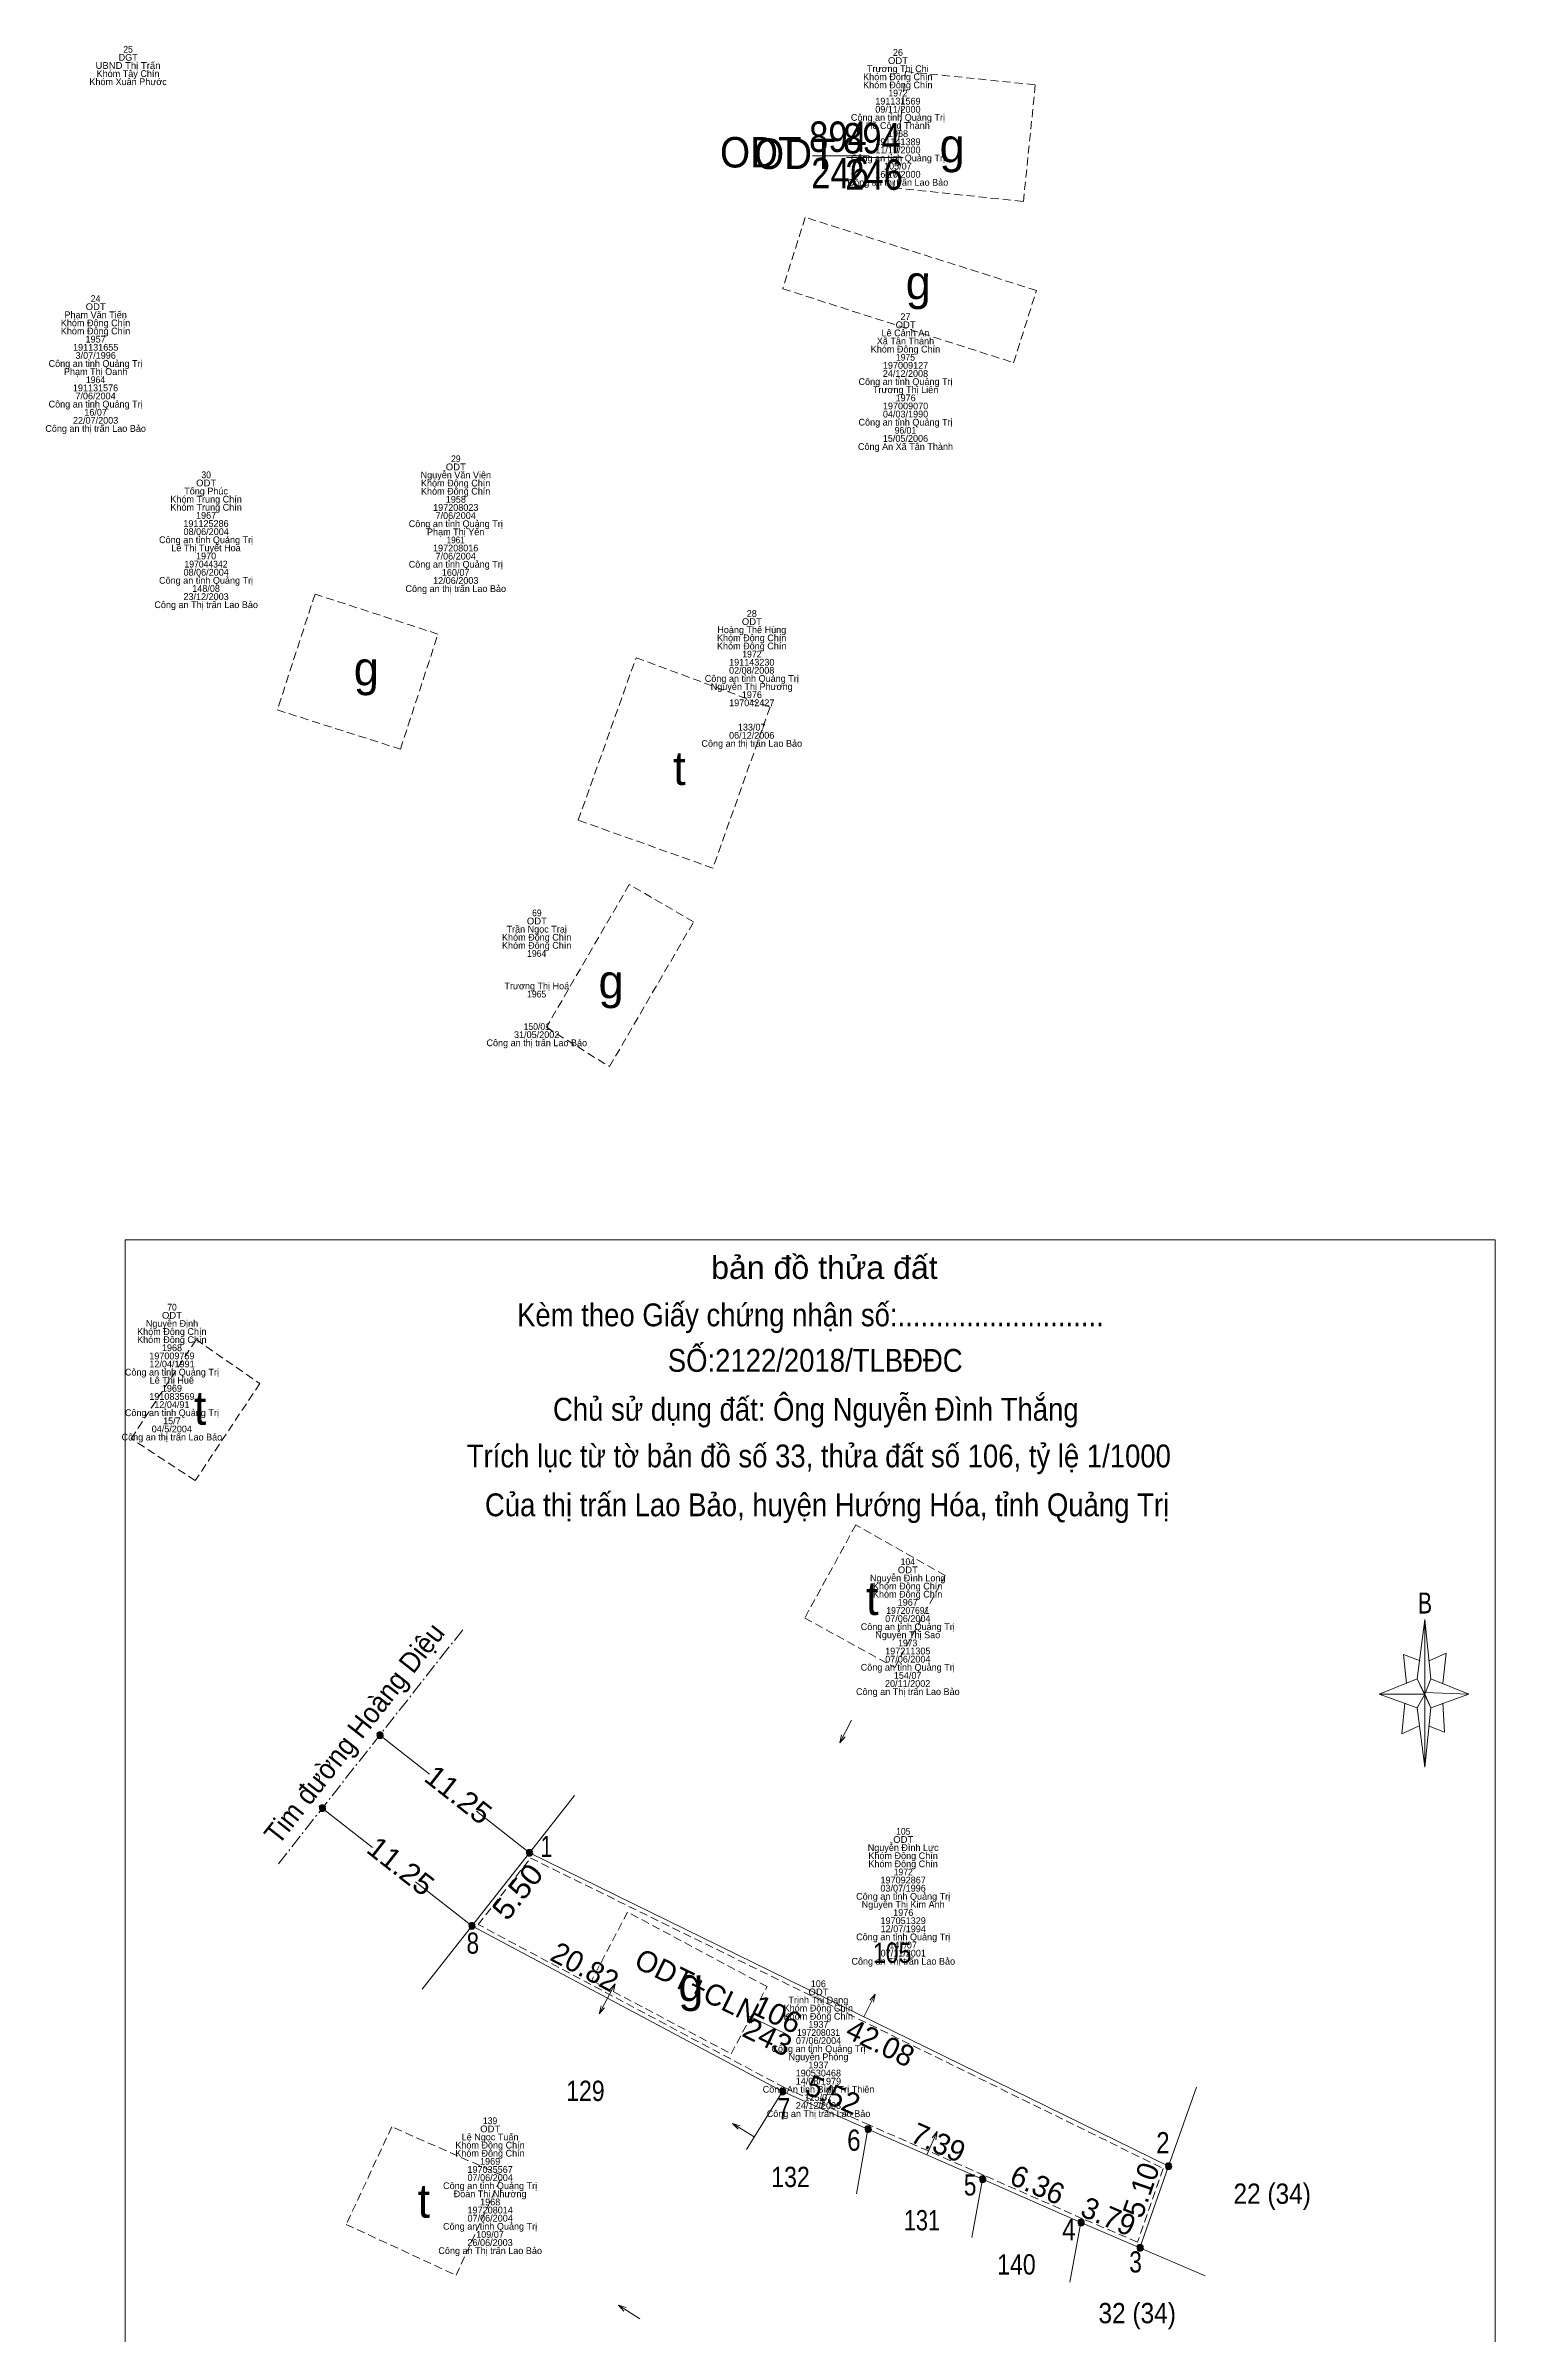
# Model space of a CAD drawing. Header units: metres. Extents: x 537497 to 538033, y 1836993 to 1837512.
# Drawn here: x 537945.2 to 538030.9, y 1837368.1 to 1837503.4 of the extents above; entities that cross this region are included whole.
import ezdxf
from ezdxf.enums import TextEntityAlignment as Align

# ---------------------------------------------------------------- set-up
doc = ezdxf.new("R2010")
doc.units = ezdxf.units.M
doc.header["$LTSCALE"] = 0.16
doc.linetypes.add('DOT_DASHED', pattern=[7.7, 5, -1.2, 0.3, -1.2])
doc.linetypes.add('MEDIUM_DASHED', pattern=[4.5, 3, -1.5])
for name, color, linetype, lineweight in [('1', 7, 'MEDIUM_DASHED', 13), ('10', 7, 'Continuous', 13), ('14', 7, 'MEDIUM_DASHED', 13), ('16', 7, 'Continuous', 13), ('17', 7, 'Continuous', 13), ('5', 7, 'Continuous', 13), ('63', 7, 'MEDIUM_DASHED', 13)]:
    doc.layers.add(name, color=color, linetype=linetype, lineweight=lineweight)
doc.layers.add('15', color=7, linetype='Continuous')

msp = doc.modelspace()

# ---------------------------------------------------------------- hatches: boundary and pattern name
at = {"layer": '63'}
for points in [[(537965.12, 1837403.48, 1), (537964.72, 1837403.48, 1)], [(537961.72, 1837399.17, 1), (537961.32, 1837399.17, 1)], [(537973.96, 1837396.53, 1), (537973.56, 1837396.53, 1)], [(537970.56, 1837392.21, 1), (537970.16, 1837392.21, 1)], [(537988.93, 1837382.42, 1), (537988.53, 1837382.42, 1)], [(537993.98, 1837380.2, 1), (537993.58, 1837380.2, 1)], [(538011.74, 1837378, 1), (538011.34, 1837378, 1)], [(538000.75, 1837377.23, 1), (538000.35, 1837377.23, 1)], [(538006.57, 1837374.67, 1), (538006.17, 1837374.67, 1)], [(538010.06, 1837373.18, 1), (538009.66, 1837373.18, 1)]]:
    msp.add_hatch(color=256, dxfattribs=at).paths.add_polyline_path(points)

# ---------------------------------------------------------------- linework, layer by layer
at = {"layer": '1'}
msp.add_lwpolyline([(537973.83, 1837396.22), (538011.23, 1837377.87), (538009.71, 1837373.52), (538006.47, 1837374.9), (538000.65, 1837377.46), (537993.88, 1837380.43), (537988.84, 1837382.65), (537970.74, 1837392.29)], close=True, dxfattribs=at)
at = {"layer": '10'}
for p, q in [((537973.76, 1837396.53), (538011.54, 1837378)), ((537988.73, 1837382.42), (537986.59, 1837379)), ((537988.73, 1837382.42), (537993.78, 1837380.2)), ((538013.21, 1837382.67), (538011.54, 1837378)), ((537993.78, 1837380.2), (537993.11, 1837376.38)), ((537993.78, 1837380.2), (538000.55, 1837377.23)), ((537999.92, 1837373.79), (538000.55, 1837377.23)), ((538000.55, 1837377.23), (538006.37, 1837374.67)), ((538011.54, 1837378), (538009.86, 1837373.18)), ((538006.37, 1837374.67), (538005.72, 1837371.14)), ((538006.37, 1837374.67), (538013.72, 1837371.53))]:
    msp.add_line(p, q, dxfattribs=at)
at = {"layer": '14', "linetype": 'Continuous'}
for p, q in [((537990.49, 1837496.86), (537993.84, 1837496.86)), ((537992.5, 1837496.77), (537995.85, 1837496.77))]:
    msp.add_line(p, q, dxfattribs=at)
at = {"layer": '14'}
for p, q in [((537990.07, 1837493.22), (537988.74, 1837489)), ((538003.74, 1837488.9), (537990.07, 1837493.22)), ((537988.74, 1837489), (538002.39, 1837484.63)), ((538002.39, 1837484.63), (538003.74, 1837488.9)), ((537979.67, 1837453.78), (537974.77, 1837445.34)), ((537983.47, 1837451.57), (537979.67, 1837453.78))]:
    msp.add_line(p, q, dxfattribs=at)
for points in [[(537996, 1837501.84), (537995.3, 1837494.97), (538002.97, 1837494.16)], [(537996, 1837501.84), (538003.67, 1837501.06), (538002.97, 1837494.16)], [(537974.77, 1837445.34), (537978.5, 1837443.01), (537983.47, 1837451.57)]]:
    msp.add_lwpolyline(points, dxfattribs=at)
for points in [[(537961.09, 1837470.95), (537958.86, 1837464.1), (537966.14, 1837461.78), (537968.36, 1837468.58)], [(537980.07, 1837467.19), (537987.99, 1837464.26), (537984.61, 1837454.75), (537976.65, 1837457.58)], [(537954.06, 1837426.87), (537957.83, 1837424.28), (537954.01, 1837418.54), (537950.23, 1837421.02)], [(537998.34, 1837412.92), (537993.06, 1837415.92), (537990.04, 1837410.41), (537995.36, 1837407.49)], [(537979.56, 1837393.03), (537977.45, 1837389), (537985.69, 1837384.65), (537987.81, 1837388.62)], [(537972.15, 1837377.46), (537965.63, 1837380.33), (537962.93, 1837374.56), (537969.43, 1837371.56)]]:
    msp.add_lwpolyline(points, close=True, dxfattribs=at)
at = {"layer": '16'}
for p, q in [((537992.12, 1837403.04), (537992.22, 1837403.51)), ((537978.83, 1837388.78), (537977.89, 1837387.02)), ((537978.83, 1837388.78), (537978.52, 1837388.45)), ((537978.83, 1837388.78), (537978.73, 1837388.34)), ((537994.2, 1837388.17), (537994.11, 1837387.71)), ((537977.89, 1837387.02), (537978, 1837387.48)), ((537977.89, 1837387.02), (537978.21, 1837387.36)), ((537991.6, 1837382.8), (537991.53, 1837382.32)), ((537985.78, 1837380.53), (537986.23, 1837380.39)), ((537997.87, 1837380.05), (537997.79, 1837379.57)), ((537979.03, 1837369.79), (537979.49, 1837369.65))]:
    msp.add_line(p, q, dxfattribs=at)
for points in [[(537992.81, 1837404.37), (537992.12, 1837403.04), (537992.43, 1837403.39)], [(537993.54, 1837386.83), (537994.2, 1837388.17), (537993.89, 1837387.82)], [(537991, 1837381.42), (537991.6, 1837382.8), (537991.31, 1837382.43)], [(537987.05, 1837379.74), (537985.78, 1837380.53), (537986.1, 1837380.19)], [(537997.26, 1837378.67), (537997.87, 1837380.05), (537997.57, 1837379.68)], [(537980.3, 1837368.99), (537979.03, 1837369.79), (537979.35, 1837369.44)]]:
    msp.add_lwpolyline(points, dxfattribs=at)
at = {"layer": '17'}
for p, q in [((537964.92, 1837403.48), (537967.85, 1837401.18)), ((537976.43, 1837399.92), (537973.76, 1837396.53)), ((537961.52, 1837399.17), (537964.49, 1837396.84)), ((537970.63, 1837398.99), (537973.76, 1837396.53)), ((537973.76, 1837396.53), (537967.43, 1837388.48)), ((537967.04, 1837394.82), (537970.36, 1837392.21)), ((537970.36, 1837392.21), (537988.73, 1837382.42))]:
    msp.add_line(p, q, dxfattribs=at)
at = {"layer": '17', "linetype": 'DOT_DASHED'}
msp.add_lwpolyline([(537969.82, 1837409.72), (537968.95, 1837408.61), (537958.86, 1837395.79)], dxfattribs=at)
at = {"layer": '5'}
for p, q in [((538026.24, 1837406.81), (538026.69, 1837410.32)), ((538027.05, 1837406.81), (538029.3, 1837405.91)), ((538026.24, 1837405.1), (538023.99, 1837405.91)), ((538027.77, 1837405.37), (538027.86, 1837403.66)), ((538027.05, 1837405.1), (538026.69, 1837401.59)), ((538027.86, 1837403.66), (538026.96, 1837404.02))]:
    msp.add_line(p, q, dxfattribs=at)
for points in [[(537949.86, 1837432.78), (538030.86, 1837432.78), (538030.86, 1837305.16), (537949.86, 1837305.16)], [(538026.69, 1837410.32), (538027.05, 1837406.81), (538026.69, 1837405.91)], [(538026.69, 1837405.91), (538023.99, 1837405.91), (538026.24, 1837406.81), (538027.05, 1837405.1), (538029.3, 1837405.91), (538026.69, 1837406)], [(538026.69, 1837405.91), (538026.69, 1837401.59), (538026.24, 1837405.1)]]:
    msp.add_lwpolyline(points, close=True, dxfattribs=at)
for points in [[(538026.42, 1837407.89), (538025.43, 1837408.25), (538025.61, 1837406.54)], [(538026.96, 1837407.89), (538027.95, 1837408.34), (538027.77, 1837406.54)], [(538026.69, 1837405.91), (538026.24, 1837406.81), (538023.99, 1837405.91)], [(538025.52, 1837405.37), (538025.34, 1837403.57), (538026.33, 1837404.02)], [(538026.69, 1837405.91), (538027.05, 1837405.1), (538029.3, 1837405.91)]]:
    msp.add_lwpolyline(points, dxfattribs=at)
at = {"layer": '63', "linetype": 'Continuous'}
msp.add_line((537986.75, 1837386.88), (537988.92, 1837385.83), dxfattribs=at)
at = {"layer": '63'}
for centre in [(537964.92, 1837403.48), (537961.52, 1837399.17), (537973.76, 1837396.53), (537970.36, 1837392.21), (537988.73, 1837382.42), (537993.78, 1837380.2), (538011.54, 1837378), (538000.55, 1837377.23), (538006.37, 1837374.67), (538009.86, 1837373.18)]:
    msp.add_circle(centre, 0.2, dxfattribs=at)

# ---------------------------------------------------------------- texts
at = {"layer": '1', "width": 1.05}
msp.add_text('243', height=1.25, rotation=334.075, dxfattribs=at).set_placement((537987.572, 1837385.087), align=Align.CENTER)
at = {"layer": '14'}
for s, width, p in [('894', 0.85, (537992.005, 1837497.09)), ('894', 0.85, (537994.015, 1837497)), ('ODT', 0.95, (537987.445, 1837496.17)), ('ODT', 0.95, (537989.455, 1837496.08)), ('246', 0.85, (537992.13, 1837494.94)), ('246', 0.85, (537994.14, 1837494.85))]:
    msp.add_text(s, height=1.8, dxfattribs=dict(at, width=width)).set_placement(p, align=Align.CENTER)
at = {"layer": '15'}
for s, p in [('DGT', (537950.045, 1837502.48)), ('26', (537995.55, 1837502.77)), ('Khóm Xuân Phước', (537950.04, 1837501.04)), ('Khóm Tây Chín', (537950.035, 1837501.52)), ('Khóm Đông Chín', (537995.545, 1837501.33)), ('Khóm Đông Chín', (537995.545, 1837500.85)), ('Trương Thị Chi', (537995.545, 1837501.81)), ('191131569', (537995.55, 1837499.89)), ('Công an tỉnh Quảng Trị', (537995.55, 1837498.93)), ('Hồ Công Thành', (537995.545, 1837498.45)), ('09/11/2000', (537995.55, 1837499.41)), ('191141389', (537995.55, 1837497.49)), ('11/11/2000', (537995.55, 1837497.01)), ('1968', (537995.555, 1837497.97)), ('Công an tỉnh Quảng Trị', (537995.55, 1837496.53)), ('16/10/2000', (537995.55, 1837495.57)), ('105/07', (537995.545, 1837496.05)), ('Công an thị trấn Lao Bảo', (537995.55, 1837495.09)), ('Phạm Văn Tiến', (537948.12, 1837487.26)), ('Khóm Đông Chín', (537948.115, 1837486.78)), ('Khóm Đông Chín', (537948.115, 1837486.3)), ('Lê Cảnh An', (537995.995, 1837486.19)), ('27', (537995.995, 1837487.15)), ('191131655', (537948.125, 1837485.34)), ('3/07/1996', (537948.125, 1837484.86)), ('1957', (537948.12, 1837485.82)), ('Khóm Đông Chín', (537995.995, 1837485.23)), ('Xã Tân Thành', (537995.995, 1837485.71)), ('Công an tỉnh Quảng Trị', (537948.12, 1837484.38)), ('Phạm Thị Oanh', (537948.12, 1837483.9)), ('Công an tỉnh Quảng Trị', (537996, 1837483.31)), ('24/12/2008', (537995.995, 1837483.79)), ('197009127', (537996, 1837484.27)), ('Công an tỉnh Quảng Trị', (537948.12, 1837481.98)), ('191131576', (537948.115, 1837482.94)), ('7/06/2004', (537948.115, 1837482.46)), ('Trương Thị Liên', (537996.005, 1837482.83)), ('1976', (537996.005, 1837482.35)), ('Công an thị trấn Lao Bảo', (537948.12, 1837480.54)), ('22/07/2003', (537948.12, 1837481.02)), ('16/07', (537948.12, 1837481.5)), ('Công an tỉnh Quảng Trị', (537996, 1837480.91)), ('04/03/1990', (537996, 1837481.39)), ('197009070', (537996, 1837481.87)), ('Công An Xã Tân Thành', (537995.995, 1837479.47)), ('15/05/2006', (537995.995, 1837479.95)), ('Nguyễn Văn Viên', (537969.415, 1837477.79)), ('Tống Phúc', (537954.65, 1837476.84)), ('Khóm Đông Chín', (537969.405, 1837477.31)), ('Khóm Đông Chín', (537969.405, 1837476.83)), ('Khóm Trung Chín', (537954.65, 1837476.36)), ('Khóm Trung Chín', (537954.65, 1837475.88)), ('1967', (537954.65, 1837475.4)), ('197208023', (537969.41, 1837475.87)), ('7/06/2004', (537969.405, 1837475.39)), ('1958', (537969.415, 1837476.35)), ('Công an tỉnh Quảng Trị', (537954.65, 1837473.96)), ('08/06/2004', (537954.655, 1837474.44)), ('191125286', (537954.645, 1837474.92)), ('Công an tỉnh Quảng Trị', (537969.41, 1837474.91)), ('Phạm Thị Yến', (537969.405, 1837474.43)), ('Lê Thị Tuyết Hoa', (537954.645, 1837473.48)), ('1970', (537954.65, 1837473)), ('Công an tỉnh Quảng Trị', (537969.41, 1837472.51)), ('197208016', (537969.405, 1837473.47)), ('7/06/2004', (537969.405, 1837472.99)), ('Công an tỉnh Quảng Trị', (537954.65, 1837471.56)), ('08/06/2004', (537954.655, 1837472.04)), ('148/08', (537954.65, 1837471.08)), ('Công an thị trấn Lao Bảo', (537969.41, 1837471.07)), ('12/06/2003', (537969.41, 1837471.55)), ('160/07', (537969.405, 1837472.03)), ('Công an Thị trấn Lao Bảo', (537954.655, 1837470.12)), ('23/12/2003', (537954.65, 1837470.6)), ('Hoàng Thế Hùng', (537986.91, 1837468.64)), ('28', (537986.91, 1837469.6)), ('Khóm Đông Chín', (537986.905, 1837468.16)), ('Khóm Đông Chín', (537986.905, 1837467.68)), ('Công an tỉnh Quảng Trị', (537986.91, 1837465.76)), ('02/08/2008', (537986.905, 1837466.24)), ('191143230', (537986.91, 1837466.72)), ('Nguyễn Thị Phương', (537986.905, 1837465.28)), ('197042427', (537986.91, 1837464.32)), ('1976', (537986.915, 1837464.8)), ('Công an thị trấn Lao Bảo', (537986.91, 1837461.92)), ('06/12/2006', (537986.905, 1837462.4)), ('133/07', (537986.905, 1837462.88)), ('Trần Ngọc Trại', (537974.195, 1837450.94)), ('Khóm Đông Chín', (537974.195, 1837450.46)), ('Khóm Đông Chín', (537974.195, 1837449.98)), ('Trương Thị Hoá', (537974.2, 1837447.58)), ('Công an thị trấn Lao Bảo', (537974.2, 1837444.22)), ('31/05/2002', (537974.195, 1837444.7)), ('Khóm Đông Chín', (537952.625, 1837427.15)), ('Khóm Đông Chín', (537952.625, 1837426.67)), ('Nguyễn Định', (537952.635, 1837427.63)), ('197009759', (537952.63, 1837425.71)), ('12/04/1991', (537952.635, 1837425.23)), ('1968', (537952.635, 1837426.19)), ('Công an tỉnh Quảng Trị', (537952.63, 1837424.75)), ('Lê Thị Huê', (537952.625, 1837424.27)), ('1969', (537952.63, 1837423.79)), ('Công an tỉnh Quảng Trị', (537952.63, 1837422.35)), ('191083569', (537952.63, 1837423.31)), ('12/04/91', (537952.63, 1837422.83)), ('04/5/2004', (537952.625, 1837421.39)), ('15/7', (537952.63, 1837421.87)), ('Công an thị trấn Lao Bảo', (537952.63, 1837420.91)), ('Nguyễn Đình Long', (537996.13, 1837412.58)), ('Khóm Đông Chín', (537996.125, 1837412.1)), ('Khóm Đông Chín', (537996.125, 1837411.62)), ('07/06/2004', (537996.135, 1837410.18)), ('1967', (537996.13, 1837411.14)), ('Công an tỉnh Quảng Trị', (537996.13, 1837409.7)), ('Nguyễn Thị Sao', (537996.13, 1837409.22)), ('07/06/2004', (537996.135, 1837407.78)), ('197211305', (537996.135, 1837408.26)), ('Công an tỉnh Quảng Trị', (537996.13, 1837407.3)), ('20/11/2002', (537996.125, 1837406.34)), ('154/07', (537996.125, 1837406.82)), ('Công an Thị trấn Lao Bảo', (537996.135, 1837405.86)), ('Nguyễn Đình Lực', (537995.86, 1837396.64)), ('Khóm Đông Chín', (537995.855, 1837396.16)), ('Khóm Đông Chín', (537995.855, 1837395.68)), ('03/07/1996', (537995.855, 1837394.24)), ('197092867', (537995.86, 1837394.72)), ('Công an tỉnh Quảng Trị', (537995.86, 1837393.76)), ('Nguyễn Thị Kim Anh', (537995.86, 1837393.28)), ('1976', (537995.865, 1837392.8)), ('Công an tỉnh Quảng Trị', (537995.86, 1837391.36)), ('197051329', (537995.86, 1837392.32)), ('12/07/1994', (537995.865, 1837391.84)), ('Công an Thị trấn Lao Bảo', (537995.865, 1837389.92)), ('07/11/2001', (537995.865, 1837390.4)), ('147/07', (537995.855, 1837390.88)), ('106', (537990.845, 1837388.59)), ('Trịnh Thị Dạng', (537990.845, 1837387.63)), ('Khóm Đông Chín', (537990.845, 1837387.15)), ('Khóm Đông Chín', (537990.845, 1837386.67)), ('1937', (537990.85, 1837386.19)), ('Công an tỉnh Quảng Trị', (537990.85, 1837384.75)), ('07/06/2004', (537990.855, 1837385.23)), ('Nguyễn Phỏng', (537990.855, 1837384.27)), ('190530468', (537990.845, 1837383.31)), ('1937', (537990.85, 1837383.79)), ('Công An tỉnh Bình Trị Thiên', (537990.855, 1837382.35)), ('14/08/1979', (537990.85, 1837382.83)), ('125/07', (537990.845, 1837381.87)), ('Công an Thị trấn Lao Bảo', (537990.855, 1837380.91)), ('24/12/2003', (537990.85, 1837381.39)), ('Khóm Đông Chín', (537971.435, 1837379.05)), ('Lê Ngọc Tuấn', (537971.44, 1837379.53)), ('Khóm Đông Chín', (537971.435, 1837378.57)), ('1969', (537971.44, 1837378.09)), ('Công an tỉnh Quảng Trị', (537971.44, 1837376.65)), ('07/06/2004', (537971.445, 1837377.13)), ('197035567', (537971.44, 1837377.61)), ('Đoàn Thị Nhường', (537971.44, 1837376.17)), ('197208014', (537971.445, 1837375.21)), ('1968', (537971.445, 1837375.69)), ('Công an tỉnh Quảng Trị', (537971.44, 1837374.25)), ('07/06/2004', (537971.445, 1837374.73)), ('109/07', (537971.435, 1837373.77)), ('Công an Thị trấn Lao Bảo', (537971.445, 1837372.81)), ('26/06/2003', (537971.44, 1837373.29))]:
    msp.add_text(s, height=0.4, dxfattribs=at).set_placement(p, align=Align.CENTER)
for s, width, p in [('25', 0.95, (537950.04, 1837502.96)), ('ODT', 1.05, (537995.555, 1837502.29)), ('UBND Thị Trấn', 1.05, (537950.035, 1837502)), ('1972', 0.95, (537995.555, 1837500.37)), ('ODT', 1.05, (537948.125, 1837487.74)), ('24', 0.95, (537948.12, 1837488.22)), ('ODT', 1.05, (537996.005, 1837486.67)), ('1975', 0.95, (537995.995, 1837484.75)), ('1964', 0.95, (537948.115, 1837483.42)), ('96/01', 0.95, (537995.995, 1837480.43)), ('ODT', 1.05, (537969.415, 1837478.27)), ('29', 0.95, (537969.415, 1837478.75)), ('ODT', 1.05, (537954.655, 1837477.32)), ('30', 0.95, (537954.655, 1837477.8)), ('1961', 0.9, (537969.405, 1837473.95)), ('197044342', 0.95, (537954.645, 1837472.52)), ('ODT', 1.05, (537986.915, 1837469.12)), ('1972', 0.95, (537986.915, 1837467.2)), ('ODT', 1.05, (537974.205, 1837451.42)), ('69', 0.95, (537974.205, 1837451.9)), ('1964', 0.95, (537974.195, 1837449.5)), ('1965', 0.95, (537974.195, 1837447.1)), ('150/01', 0.95, (537974.2, 1837445.18)), ('ODT', 1.05, (537952.635, 1837428.11)), ('70', 0.95, (537952.635, 1837428.59)), ('ODT', 1.05, (537996.135, 1837413.06)), ('104', 0.95, (537996.135, 1837413.54)), ('197207691', 0.95, (537996.135, 1837410.66)), ('1973', 0.95, (537996.13, 1837408.74)), ('ODT', 1.05, (537995.865, 1837397.12)), ('105', 0.95, (537995.865, 1837397.6)), ('1972', 0.95, (537995.865, 1837395.2)), ('ODT', 1.05, (537990.855, 1837388.11)), ('197208031', 0.95, (537990.855, 1837385.71)), ('139', 0.95, (537971.44, 1837380.49)), ('ODT', 1.05, (537971.445, 1837380.01))]:
    msp.add_text(s, height=0.4, dxfattribs=dict(at, width=width)).set_placement(p, align=Align.CENTER)
at = {"layer": '16'}
for s, p in [('g', (537998.01, 1837496.47)), ('g', (537996.01, 1837488.38)), ('g', (537963.38, 1837465.55)), ('t', (537982.26, 1837459.66)), ('g', (537977.85, 1837447.05)), ('t', (537953.93, 1837421.84)), ('t', (537993.66, 1837410.59)), ('t', (537967.15, 1837374.96))]:
    msp.add_text(s, height=2, dxfattribs=at).set_placement(p)
msp.add_text('g', height=2, dxfattribs=at).set_placement((537983.31, 1837387.76), align=Align.CENTER)
at = {"layer": '17', "width": 0.95}
msp.add_text('Tim đường Hoàng Diệu', height=1.2, rotation=51.805, dxfattribs=at).set_placement((537963.885, 1837403.229), align=Align.CENTER)
at = {"layer": '17'}
for s, width, p in [('105', 0.85, (537995.21, 1837390.02)), ('129', 0.85, (537977.075, 1837381.86)), ('132', 0.85, (537989.2, 1837376.77)), ('22 (34)', 0.9, (538017.675, 1837375.78)), ('131', 0.8, (537996.97, 1837374.21)), ('140', 0.85, (538002.555, 1837371.6)), ('32 (34)', 0.9, (538009.695, 1837368.72))]:
    msp.add_text(s, height=1.2, dxfattribs=dict(at, width=width)).set_placement(p, align=Align.CENTER)
at = {"layer": '5'}
for s, height, width, p in [('bản đồ thửa đất', 1.35, 1.05, (537991.205, 1837430.46)), ('Kèm theo Giấy chứng nhận số:...........................', 1.35, 0.9, (537990.375, 1837427.66)), ('SỐ:2122/2018/TLBĐĐC', 1.35, 0.9, (537990.66, 1837424.97)), ('Chủ sử dụng đất: Ông Nguyễn Đình Thắng', 1.35, 0.9, (537990.695, 1837422.08)), ('Trích lục từ tờ bản đồ số 33, thửa đất số 106, tỷ lệ 1/1000 ', 1.35, 0.9, (537991.1, 1837419.32)), ('Của thị trấn Lao Bảo, huyện Hướng Hóa, tỉnh Quảng Trị', 1.35, 0.9, (537991.36, 1837416.43)), ('B', 1.24, 0.75, (538026.71, 1837410.68))]:
    msp.add_text(s, height=height, dxfattribs=dict(at, width=width)).set_placement(p, align=Align.CENTER)
at = {"layer": '63'}
for s, rotation, width, p in [('11.25', 321.826, 1.05, (537969.184, 1837399.48)), ('11.25', 321.786, 1.05, (537965.773, 1837395.258)), ('5.50', 51.796, 1.1, (537973.561, 1837393.849)), ('106', 334.075, 1.05, (537988.137, 1837386.425))]:
    msp.add_text(s, height=1.25, rotation=rotation, dxfattribs=dict(at, width=width)).set_placement(p, align=Align.CENTER)
for s, width, p in [(' 1', 0.75, (537975.12, 1837396.28)), (' 8', 0.8, (537970.79, 1837390.57)), (' 7', 0.8, (537989.18, 1837380.78)), (' 6', 0.85, (537993.34, 1837378.92)), (' 2', 0.85, (538011.61, 1837378.77)), (' 5', 0.8, (538000.19, 1837376.27)), (' 4', 0.85, (538006.05, 1837373.63)), (' 3', 0.8, (538009.97, 1837371.72))]:
    msp.add_text(s, height=1.25, dxfattribs=dict(at, width=width)).set_placement(p, align=Align.RIGHT)
for s, rotation, p in [('20.82', 331.945, (537976.751, 1837389.242)), ('ODT+CLN', 334.075, (537983.402, 1837388.089)), ('42.08', 333.873, (537994.24, 1837384.738)), ('5.52', 336.27, (537991.463, 1837381.656)), ('7.39', 336.313, (537997.689, 1837378.829)), ('5.10', 70.784, (538010.515, 1837376.394)), ('6.36', 336.257, (538003.553, 1837376.336)), ('3.79', 336.881, (538007.75, 1837374.457))]:
    msp.add_text(s, height=1.25, rotation=rotation, dxfattribs=at).set_placement(p, align=Align.CENTER)

doc.saveas('drawing.dxf')
